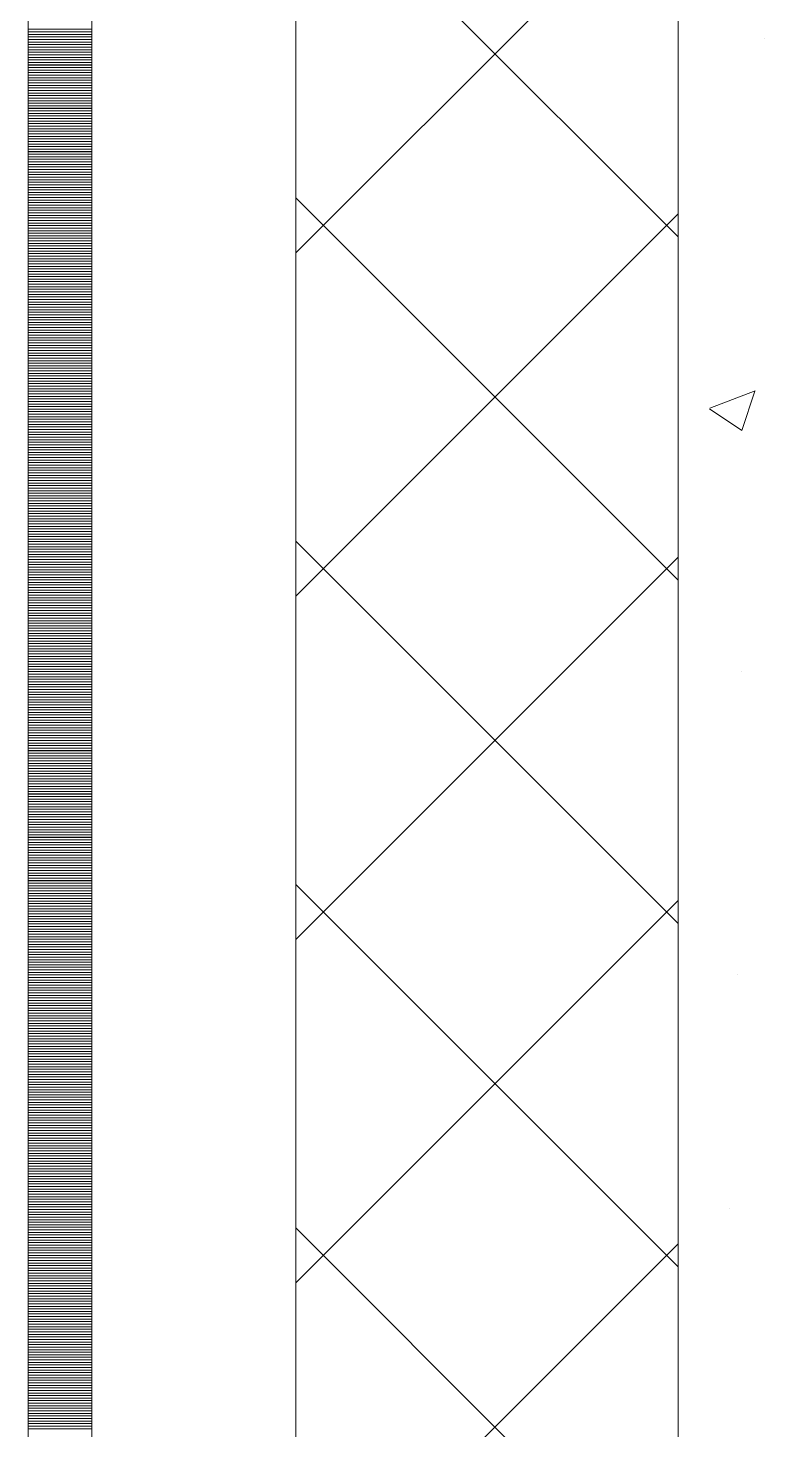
# Model space of a CAD drawing. Header units: millimetres. Extents: x 470010 to 1231400, y -134005 to 421770.
# Drawn here: x 806168 to 806461, y 170264 to 170814 of the extents above; entities that cross this region are included whole.
import ezdxf
from ezdxf.enums import TextEntityAlignment as Align

# ---------------------------------------------------------------- set-up
doc = ezdxf.new("R2010")
doc.units = ezdxf.units.MM
doc.linetypes.add('DASHED', pattern=[19.05, 12.7, -6.35])
doc.layers.get('Defpoints').update_dxf_attribs({"color": 140})
doc.layers.add('АР_Делит', color=120, linetype='Continuous', lineweight=0, plot=False)
for name, color, linetype, lineweight in [('АР_Стены ПЕНОблок', 52, 'Continuous', 20), ('АР_Тонкая', 254, 'Continuous', 5), ('АР_Утеплитель', 31, 'Continuous', 0), ('АР_Штриховка', 8, 'Continuous', 0)]:
    doc.layers.add(name, color=color, linetype=linetype, lineweight=lineweight)
doc.layers.add('РД_Оси_100', color=7, linetype='Continuous', lineweight=0, true_color=0x525252)
doc.styles.add('style1', font='ARIALN.TTF')

# ---------------------------------------------------------------- blocks, each defined once
blk = doc.blocks.new('СОШ_2200_АР_ОСИ_М100_28.05.24')
at = {"layer": 'АР_Делит', "color": 251, "linetype": 'DASHED', "true_color": 0x636466}
blk.add_lwpolyline([(114955, 135155), (114955, -355), (93595.036, -355), (93595.036, 13855), (94145, 13855), (94145, 68320), (66055, 68320), (66055, 13857.73), (83455, 13857.73), (83455, -355), (45245, -355), (45245, 13145), (44695, 13145), (44695, 26755), (45245, 26755), (45245, 68320), (20455, 68320), (20455, 26755), (27955, 26755), (27955, 13145), (-355, 13145), (-355, 100855)], dxfattribs=at)
blk = doc.blocks.new('A$C9108343f')
at = {"layer": 'АР_Стены ПЕНОблок', "color": 18, "linetype": 'Continuous', "lineweight": 20, "true_color": 0x000000}
blk.add_line((140704.09, 313879.49), (140704.09, 237679.49), dxfattribs=at)
at = {"layer": 'АР_Тонкая', "color": 18, "linetype": 'Continuous', "lineweight": 5, "true_color": 0x000000}
for p, q in [((140449.09, 313879.49), (140449.09, 237679.49)), ((140474.09, 313879.49), (140474.09, 237679.49)), ((140474.09, 237679.49), (140474.09, 313879.49)), ((140554.09, 237679.49), (140554.09, 313879.49))]:
    blk.add_line(p, q, dxfattribs=at)
at = {"layer": 'АР_Утеплитель', "color": 18, "linetype": 'Continuous', "lineweight": 0, "true_color": 0x000000}
for p, q in [((140554.09, 313879.49), (140554.09, 237679.49)), ((140704.09, 237679.49), (140704.09, 313879.49))]:
    blk.add_line(p, q, dxfattribs=at)
at = {"layer": 'АР_Штриховка', "color": 18, "linetype": 'Continuous', "lineweight": 0, "true_color": 0x000000}
for p, q in [((140704.09, 271098.86), (140554.09, 271248.86)), ((140554.09, 271092.57), (140704.09, 271242.57)), ((140449.09, 271180.24), (140474.09, 271180.24)), ((140449.09, 271179.24), (140474.09, 271179.24)), ((140449.09, 271178.24), (140474.09, 271178.24)), ((140449.09, 271177.24), (140474.09, 271177.24)), ((140449.09, 271176.24), (140474.09, 271176.24)), ((140449.09, 271175.24), (140474.09, 271175.24)), ((140449.09, 271174.24), (140474.09, 271174.24)), ((140449.09, 271173.24), (140474.09, 271173.24)), ((140449.09, 271172.24), (140474.09, 271172.24)), ((140738.07, 271176.5), (140738.07, 271176.5)), ((140449.09, 271171.24), (140474.09, 271171.24)), ((140449.09, 271170.24), (140474.09, 271170.24)), ((140449.09, 271169.24), (140474.09, 271169.24)), ((140449.09, 271168.24), (140474.09, 271168.24)), ((140449.09, 271167.24), (140474.09, 271167.24)), ((140449.09, 271166.24), (140474.09, 271166.24)), ((140449.09, 271165.24), (140474.09, 271165.24)), ((140449.09, 271164.24), (140474.09, 271164.24)), ((140449.09, 271163.24), (140474.09, 271163.24)), ((140449.09, 271162.24), (140474.09, 271162.24)), ((140449.09, 271161.24), (140474.09, 271161.24)), ((140449.09, 271160.24), (140474.09, 271160.24)), ((140449.09, 271159.24), (140474.09, 271159.24)), ((140449.09, 271158.24), (140474.09, 271158.24)), ((140449.09, 271157.24), (140474.09, 271157.24)), ((140449.09, 271156.24), (140474.09, 271156.24)), ((140449.09, 271155.24), (140474.09, 271155.24)), ((140449.09, 271154.24), (140474.09, 271154.24)), ((140449.09, 271153.24), (140474.09, 271153.24)), ((140449.09, 271152.24), (140474.09, 271152.24)), ((140449.09, 271151.24), (140474.09, 271151.24)), ((140449.09, 271150.24), (140474.09, 271150.24)), ((140449.09, 271149.24), (140474.09, 271149.24)), ((140449.09, 271148.24), (140474.09, 271148.24)), ((140449.09, 271147.24), (140474.09, 271147.24)), ((140449.09, 271146.24), (140474.09, 271146.24)), ((140449.09, 271145.24), (140474.09, 271145.24)), ((140449.09, 271144.24), (140474.09, 271144.24)), ((140449.09, 271143.24), (140474.09, 271143.24)), ((140449.09, 271142.24), (140474.09, 271142.24)), ((140449.09, 271141.24), (140474.09, 271141.24)), ((140449.09, 271140.24), (140474.09, 271140.24)), ((140449.09, 271139.24), (140474.09, 271139.24)), ((140449.09, 271138.24), (140474.09, 271138.24)), ((140449.09, 271137.24), (140474.09, 271137.24)), ((140449.09, 271136.24), (140474.09, 271136.24)), ((140449.09, 271135.24), (140474.09, 271135.24)), ((140449.09, 271134.24), (140474.09, 271134.24)), ((140449.09, 271133.24), (140474.09, 271133.24)), ((140449.09, 271132.24), (140474.09, 271132.24)), ((140449.09, 271131.24), (140474.09, 271131.24)), ((140449.09, 271130.24), (140474.09, 271130.24)), ((140449.09, 271129.24), (140474.09, 271129.24)), ((140449.09, 271128.24), (140474.09, 271128.24)), ((140449.09, 271127.24), (140474.09, 271127.24)), ((140449.09, 271126.24), (140474.09, 271126.24)), ((140449.09, 271125.24), (140474.09, 271125.24)), ((140449.09, 271124.24), (140474.09, 271124.24)), ((140449.09, 271123.24), (140474.09, 271123.24)), ((140449.09, 271122.24), (140474.09, 271122.24)), ((140449.09, 271121.24), (140474.09, 271121.24)), ((140449.09, 271120.24), (140474.09, 271120.24)), ((140449.09, 271119.24), (140474.09, 271119.24)), ((140449.09, 271118.24), (140474.09, 271118.24)), ((140449.09, 271117.24), (140474.09, 271117.24)), ((140449.09, 271116.24), (140474.09, 271116.24)), ((140449.09, 271115.24), (140474.09, 271115.24)), ((140449.09, 271114.24), (140474.09, 271114.24)), ((140449.09, 271113.24), (140474.09, 271113.24)), ((140449.09, 271112.24), (140474.09, 271112.24)), ((140704.09, 270964.15), (140554.09, 271114.15)), ((140449.09, 271111.24), (140474.09, 271111.24)), ((140449.09, 271110.24), (140474.09, 271110.24)), ((140449.09, 271109.24), (140474.09, 271109.24)), ((140449.09, 271108.24), (140474.09, 271108.24)), ((140449.09, 271107.24), (140474.09, 271107.24)), ((140449.09, 271106.24), (140474.09, 271106.24)), ((140554.09, 270957.87), (140704.09, 271107.87)), ((140449.09, 271105.24), (140474.09, 271105.24)), ((140449.09, 271104.24), (140474.09, 271104.24)), ((140449.09, 271103.24), (140474.09, 271103.24)), ((140449.09, 271102.24), (140474.09, 271102.24)), ((140449.09, 271101.24), (140474.09, 271101.24)), ((140449.09, 271100.24), (140474.09, 271100.24)), ((140449.09, 271099.24), (140474.09, 271099.24)), ((140449.09, 271098.24), (140474.09, 271098.24)), ((140449.09, 271097.24), (140474.09, 271097.24)), ((140449.09, 271096.24), (140474.09, 271096.24)), ((140449.09, 271095.24), (140474.09, 271095.24)), ((140449.09, 271094.24), (140474.09, 271094.24)), ((140449.09, 271093.24), (140474.09, 271093.24)), ((140449.09, 271092.24), (140474.09, 271092.24)), ((140449.09, 271091.24), (140474.09, 271091.24)), ((140449.09, 271090.24), (140474.09, 271090.24)), ((140449.09, 271089.24), (140474.09, 271089.24)), ((140449.09, 271088.24), (140474.09, 271088.24)), ((140449.09, 271087.24), (140474.09, 271087.24)), ((140449.09, 271086.24), (140474.09, 271086.24)), ((140449.09, 271085.24), (140474.09, 271085.24)), ((140449.09, 271084.24), (140474.09, 271084.24)), ((140449.09, 271083.24), (140474.09, 271083.24)), ((140449.09, 271082.24), (140474.09, 271082.24)), ((140449.09, 271081.24), (140474.09, 271081.24)), ((140449.09, 271080.24), (140474.09, 271080.24)), ((140449.09, 271079.24), (140474.09, 271079.24)), ((140449.09, 271078.24), (140474.09, 271078.24)), ((140449.09, 271077.24), (140474.09, 271077.24)), ((140449.09, 271076.24), (140474.09, 271076.24)), ((140449.09, 271075.24), (140474.09, 271075.24)), ((140449.09, 271074.24), (140474.09, 271074.24)), ((140449.09, 271073.24), (140474.09, 271073.24)), ((140449.09, 271072.24), (140474.09, 271072.24)), ((140449.09, 271071.24), (140474.09, 271071.24)), ((140449.09, 271070.24), (140474.09, 271070.24)), ((140449.09, 271069.24), (140474.09, 271069.24)), ((140449.09, 271068.24), (140474.09, 271068.24)), ((140449.09, 271067.24), (140474.09, 271067.24)), ((140449.09, 271066.24), (140474.09, 271066.24)), ((140449.09, 271065.24), (140474.09, 271065.24)), ((140449.09, 271064.24), (140474.09, 271064.24)), ((140449.09, 271063.24), (140474.09, 271063.24)), ((140449.09, 271062.24), (140474.09, 271062.24)), ((140449.09, 271061.24), (140474.09, 271061.24)), ((140449.09, 271060.24), (140474.09, 271060.24)), ((140449.09, 271059.24), (140474.09, 271059.24)), ((140449.09, 271058.24), (140474.09, 271058.24)), ((140449.09, 271057.24), (140474.09, 271057.24)), ((140449.09, 271056.24), (140474.09, 271056.24)), ((140449.09, 271055.24), (140474.09, 271055.24)), ((140449.09, 271054.24), (140474.09, 271054.24)), ((140449.09, 271053.24), (140474.09, 271053.24)), ((140449.09, 271052.24), (140474.09, 271052.24)), ((140449.09, 271051.24), (140474.09, 271051.24)), ((140449.09, 271050.24), (140474.09, 271050.24)), ((140449.09, 271049.24), (140474.09, 271049.24)), ((140449.09, 271048.24), (140474.09, 271048.24)), ((140449.09, 271047.24), (140474.09, 271047.24)), ((140449.09, 271046.24), (140474.09, 271046.24)), ((140449.09, 271045.24), (140474.09, 271045.24)), ((140449.09, 271044.24), (140474.09, 271044.24)), ((140449.09, 271043.24), (140474.09, 271043.24)), ((140449.09, 271042.24), (140474.09, 271042.24)), ((140449.09, 271041.24), (140474.09, 271041.24)), ((140449.09, 271040.24), (140474.09, 271040.24)), ((140449.09, 271039.24), (140474.09, 271039.24)), ((140449.09, 271038.24), (140474.09, 271038.24)), ((140449.09, 271037.24), (140474.09, 271037.24)), ((140449.09, 271036.24), (140474.09, 271036.24)), ((140449.09, 271035.24), (140474.09, 271035.24)), ((140716.54, 271031.61), (140734.33, 271038.43)), ((140729.1, 271022.89), (140734.25, 271038.23)), ((140449.09, 271034.24), (140474.09, 271034.24)), ((140449.09, 271033.24), (140474.09, 271033.24)), ((140449.09, 271032.24), (140474.09, 271032.24)), ((140449.09, 271031.24), (140474.09, 271031.24)), ((140449.09, 271030.24), (140474.09, 271030.24)), ((140449.09, 271029.24), (140474.09, 271029.24)), ((140716.45, 271031.41), (140729.09, 271022.89)), ((140449.09, 271028.24), (140474.09, 271028.24)), ((140449.09, 271027.24), (140474.09, 271027.24)), ((140449.09, 271026.24), (140474.09, 271026.24)), ((140449.09, 271025.24), (140474.09, 271025.24)), ((140449.09, 271024.24), (140474.09, 271024.24)), ((140449.09, 271023.24), (140474.09, 271023.24)), ((140449.09, 271022.24), (140474.09, 271022.24)), ((140449.09, 271021.24), (140474.09, 271021.24)), ((140449.09, 271020.24), (140474.09, 271020.24)), ((140449.09, 271019.24), (140474.09, 271019.24)), ((140449.09, 271018.24), (140474.09, 271018.24)), ((140449.09, 271017.24), (140474.09, 271017.24)), ((140449.09, 271016.24), (140474.09, 271016.24)), ((140449.09, 271015.24), (140474.09, 271015.24)), ((140449.09, 271014.24), (140474.09, 271014.24)), ((140449.09, 271013.24), (140474.09, 271013.24)), ((140449.09, 271012.24), (140474.09, 271012.24)), ((140449.09, 271011.24), (140474.09, 271011.24)), ((140449.09, 271010.24), (140474.09, 271010.24)), ((140449.09, 271009.24), (140474.09, 271009.24)), ((140449.09, 271008.24), (140474.09, 271008.24)), ((140449.09, 271007.24), (140474.09, 271007.24)), ((140449.09, 271006.24), (140474.09, 271006.24)), ((140449.09, 271005.24), (140474.09, 271005.24)), ((140449.09, 271004.24), (140474.09, 271004.24)), ((140449.09, 271003.24), (140474.09, 271003.24)), ((140449.09, 271002.24), (140474.09, 271002.24)), ((140449.09, 271001.24), (140474.09, 271001.24)), ((140449.09, 271000.24), (140474.09, 271000.24)), ((140449.09, 270999.24), (140474.09, 270999.24)), ((140449.09, 270998.24), (140474.09, 270998.24)), ((140449.09, 270997.24), (140474.09, 270997.24)), ((140449.09, 270996.24), (140474.09, 270996.24)), ((140449.09, 270995.24), (140474.09, 270995.24)), ((140449.09, 270994.24), (140474.09, 270994.24)), ((140449.09, 270993.24), (140474.09, 270993.24)), ((140449.09, 270992.24), (140474.09, 270992.24)), ((140449.09, 270991.24), (140474.09, 270991.24)), ((140449.09, 270990.24), (140474.09, 270990.24)), ((140449.09, 270989.24), (140474.09, 270989.24)), ((140449.09, 270988.24), (140474.09, 270988.24)), ((140449.09, 270987.24), (140474.09, 270987.24)), ((140449.09, 270986.24), (140474.09, 270986.24)), ((140449.09, 270985.24), (140474.09, 270985.24)), ((140449.09, 270984.24), (140474.09, 270984.24)), ((140449.09, 270983.24), (140474.09, 270983.24)), ((140449.09, 270982.24), (140474.09, 270982.24)), ((140449.09, 270981.24), (140474.09, 270981.24)), ((140449.09, 270980.24), (140474.09, 270980.24)), ((140449.09, 270979.24), (140474.09, 270979.24)), ((140449.09, 270978.24), (140474.09, 270978.24)), ((140449.09, 270977.24), (140474.09, 270977.24)), ((140449.09, 270976.24), (140474.09, 270976.24)), ((140449.09, 270975.24), (140474.09, 270975.24)), ((140449.09, 270974.24), (140474.09, 270974.24)), ((140704.09, 270829.45), (140554.09, 270979.45)), ((140449.09, 270973.24), (140474.09, 270973.24)), ((140449.09, 270972.24), (140474.09, 270972.24)), ((140449.09, 270971.24), (140474.09, 270971.24)), ((140449.09, 270970.24), (140474.09, 270970.24)), ((140449.09, 270969.24), (140474.09, 270969.24)), ((140554.09, 270823.16), (140704.09, 270973.16)), ((140449.09, 270968.24), (140474.09, 270968.24)), ((140449.09, 270967.24), (140474.09, 270967.24)), ((140449.09, 270966.24), (140474.09, 270966.24)), ((140449.09, 270965.24), (140474.09, 270965.24)), ((140449.09, 270964.24), (140474.09, 270964.24)), ((140449.09, 270963.24), (140474.09, 270963.24)), ((140449.09, 270962.24), (140474.09, 270962.24)), ((140449.09, 270961.24), (140474.09, 270961.24)), ((140449.09, 270960.24), (140474.09, 270960.24)), ((140449.09, 270959.24), (140474.09, 270959.24)), ((140449.09, 270958.24), (140474.09, 270958.24)), ((140449.09, 270957.24), (140474.09, 270957.24)), ((140449.09, 270956.24), (140474.09, 270956.24)), ((140449.09, 270955.24), (140474.09, 270955.24)), ((140449.09, 270954.24), (140474.09, 270954.24)), ((140449.09, 270953.24), (140474.09, 270953.24)), ((140449.09, 270952.24), (140474.09, 270952.24)), ((140449.09, 270951.24), (140474.09, 270951.24)), ((140449.09, 270950.24), (140474.09, 270950.24)), ((140449.09, 270949.24), (140474.09, 270949.24)), ((140449.09, 270948.24), (140474.09, 270948.24)), ((140449.09, 270947.24), (140474.09, 270947.24)), ((140449.09, 270946.24), (140474.09, 270946.24)), ((140449.09, 270945.24), (140474.09, 270945.24)), ((140449.09, 270944.24), (140474.09, 270944.24)), ((140449.09, 270943.24), (140474.09, 270943.24)), ((140449.09, 270942.24), (140474.09, 270942.24)), ((140449.09, 270941.24), (140474.09, 270941.24)), ((140449.09, 270940.24), (140474.09, 270940.24)), ((140449.09, 270939.24), (140474.09, 270939.24)), ((140449.09, 270938.24), (140474.09, 270938.24)), ((140449.09, 270937.24), (140474.09, 270937.24)), ((140449.09, 270936.24), (140474.09, 270936.24)), ((140449.09, 270935.24), (140474.09, 270935.24)), ((140449.09, 270934.24), (140474.09, 270934.24)), ((140449.09, 270933.24), (140474.09, 270933.24)), ((140449.09, 270932.24), (140474.09, 270932.24)), ((140449.09, 270931.24), (140474.09, 270931.24)), ((140449.09, 270930.24), (140474.09, 270930.24)), ((140449.09, 270929.24), (140474.09, 270929.24)), ((140449.09, 270928.24), (140474.09, 270928.24)), ((140449.09, 270927.24), (140474.09, 270927.24)), ((140449.09, 270926.24), (140474.09, 270926.24)), ((140449.09, 270925.24), (140474.09, 270925.24)), ((140728.92, 270928.24), (140728.92, 270928.24)), ((140449.09, 270924.24), (140474.09, 270924.24)), ((140449.09, 270923.24), (140474.09, 270923.24)), ((140449.09, 270922.24), (140474.09, 270922.24)), ((140449.09, 270921.24), (140474.09, 270921.24)), ((140449.09, 270920.24), (140474.09, 270920.24)), ((140449.09, 270919.24), (140474.09, 270919.24)), ((140449.09, 270918.24), (140474.09, 270918.24)), ((140449.09, 270917.24), (140474.09, 270917.24)), ((140449.09, 270916.24), (140474.09, 270916.24)), ((140449.09, 270915.24), (140474.09, 270915.24)), ((140449.09, 270914.24), (140474.09, 270914.24)), ((140449.09, 270913.24), (140474.09, 270913.24)), ((140449.09, 270912.24), (140474.09, 270912.24)), ((140449.09, 270911.24), (140474.09, 270911.24)), ((140449.09, 270910.24), (140474.09, 270910.24)), ((140449.09, 270909.24), (140474.09, 270909.24)), ((140449.09, 270908.24), (140474.09, 270908.24)), ((140449.09, 270907.24), (140474.09, 270907.24)), ((140449.09, 270906.24), (140474.09, 270906.24)), ((140449.09, 270905.24), (140474.09, 270905.24)), ((140449.09, 270904.24), (140474.09, 270904.24)), ((140449.09, 270903.24), (140474.09, 270903.24)), ((140449.09, 270902.24), (140474.09, 270902.24)), ((140449.09, 270901.24), (140474.09, 270901.24)), ((140449.09, 270900.24), (140474.09, 270900.24)), ((140449.09, 270899.24), (140474.09, 270899.24)), ((140449.09, 270898.24), (140474.09, 270898.24)), ((140449.09, 270897.24), (140474.09, 270897.24)), ((140449.09, 270896.24), (140474.09, 270896.24)), ((140449.09, 270895.24), (140474.09, 270895.24)), ((140449.09, 270894.24), (140474.09, 270894.24)), ((140449.09, 270893.24), (140474.09, 270893.24)), ((140449.09, 270892.24), (140474.09, 270892.24)), ((140449.09, 270891.24), (140474.09, 270891.24)), ((140449.09, 270890.24), (140474.09, 270890.24)), ((140449.09, 270889.24), (140474.09, 270889.24)), ((140449.09, 270888.24), (140474.09, 270888.24)), ((140449.09, 270887.24), (140474.09, 270887.24)), ((140449.09, 270886.24), (140474.09, 270886.24)), ((140449.09, 270885.24), (140474.09, 270885.24)), ((140449.09, 270884.24), (140474.09, 270884.24)), ((140449.09, 270883.24), (140474.09, 270883.24)), ((140449.09, 270882.24), (140474.09, 270882.24)), ((140449.09, 270881.24), (140474.09, 270881.24)), ((140449.09, 270880.24), (140474.09, 270880.24)), ((140449.09, 270879.24), (140474.09, 270879.24)), ((140449.09, 270878.24), (140474.09, 270878.24)), ((140449.09, 270877.24), (140474.09, 270877.24)), ((140449.09, 270876.24), (140474.09, 270876.24)), ((140449.09, 270875.24), (140474.09, 270875.24)), ((140449.09, 270874.24), (140474.09, 270874.24)), ((140449.09, 270873.24), (140474.09, 270873.24)), ((140449.09, 270872.24), (140474.09, 270872.24)), ((140449.09, 270871.24), (140474.09, 270871.24)), ((140449.09, 270870.24), (140474.09, 270870.24)), ((140449.09, 270869.24), (140474.09, 270869.24)), ((140449.09, 270868.24), (140474.09, 270868.24)), ((140449.09, 270867.24), (140474.09, 270867.24)), ((140449.09, 270866.24), (140474.09, 270866.24)), ((140449.09, 270865.24), (140474.09, 270865.24)), ((140449.09, 270864.24), (140474.09, 270864.24)), ((140449.09, 270863.24), (140474.09, 270863.24)), ((140449.09, 270862.24), (140474.09, 270862.24)), ((140449.09, 270861.24), (140474.09, 270861.24)), ((140449.09, 270860.24), (140474.09, 270860.24)), ((140449.09, 270859.24), (140474.09, 270859.24)), ((140449.09, 270858.24), (140474.09, 270858.24)), ((140449.09, 270857.24), (140474.09, 270857.24)), ((140449.09, 270856.24), (140474.09, 270856.24)), ((140449.09, 270855.24), (140474.09, 270855.24)), ((140449.09, 270854.24), (140474.09, 270854.24)), ((140449.09, 270853.24), (140474.09, 270853.24)), ((140449.09, 270852.24), (140474.09, 270852.24)), ((140449.09, 270851.24), (140474.09, 270851.24)), ((140449.09, 270850.24), (140474.09, 270850.24)), ((140449.09, 270849.24), (140474.09, 270849.24)), ((140449.09, 270848.24), (140474.09, 270848.24)), ((140449.09, 270847.24), (140474.09, 270847.24)), ((140449.09, 270846.24), (140474.09, 270846.24)), ((140449.09, 270845.24), (140474.09, 270845.24)), ((140449.09, 270844.24), (140474.09, 270844.24)), ((140449.09, 270843.24), (140474.09, 270843.24)), ((140449.09, 270842.24), (140474.09, 270842.24)), ((140704.09, 270694.75), (140554.09, 270844.75)), ((140449.09, 270841.24), (140474.09, 270841.24)), ((140449.09, 270840.24), (140474.09, 270840.24)), ((140449.09, 270839.24), (140474.09, 270839.24)), ((140449.09, 270838.24), (140474.09, 270838.24)), ((140449.09, 270837.24), (140474.09, 270837.24)), ((140554.09, 270688.46), (140704.09, 270838.46)), ((140449.09, 270836.24), (140474.09, 270836.24)), ((140449.09, 270835.24), (140474.09, 270835.24)), ((140449.09, 270834.24), (140474.09, 270834.24)), ((140449.09, 270833.24), (140474.09, 270833.24)), ((140449.09, 270832.24), (140474.09, 270832.24)), ((140449.09, 270831.24), (140474.09, 270831.24)), ((140449.09, 270830.24), (140474.09, 270830.24)), ((140449.09, 270829.24), (140474.09, 270829.24)), ((140449.09, 270828.24), (140474.09, 270828.24)), ((140449.09, 270827.24), (140474.09, 270827.24)), ((140449.09, 270826.24), (140474.09, 270826.24)), ((140449.09, 270825.24), (140474.09, 270825.24)), ((140449.09, 270824.24), (140474.09, 270824.24)), ((140449.09, 270823.24), (140474.09, 270823.24)), ((140449.09, 270822.24), (140474.09, 270822.24)), ((140449.09, 270821.24), (140474.09, 270821.24)), ((140449.09, 270820.24), (140474.09, 270820.24)), ((140449.09, 270819.24), (140474.09, 270819.24)), ((140449.09, 270818.24), (140474.09, 270818.24)), ((140449.09, 270817.24), (140474.09, 270817.24)), ((140449.09, 270816.24), (140474.09, 270816.24)), ((140449.09, 270815.24), (140474.09, 270815.24)), ((140449.09, 270814.24), (140474.09, 270814.24)), ((140449.09, 270813.24), (140474.09, 270813.24)), ((140449.09, 270812.24), (140474.09, 270812.24)), ((140449.09, 270811.24), (140474.09, 270811.24)), ((140449.09, 270810.24), (140474.09, 270810.24)), ((140449.09, 270809.24), (140474.09, 270809.24)), ((140727.41, 270809.56), (140727.41, 270809.56)), ((140449.09, 270808.24), (140474.09, 270808.24)), ((140449.09, 270807.24), (140474.09, 270807.24)), ((140449.09, 270806.24), (140474.09, 270806.24)), ((140449.09, 270805.24), (140474.09, 270805.24)), ((140449.09, 270804.24), (140474.09, 270804.24)), ((140449.09, 270803.24), (140474.09, 270803.24)), ((140449.09, 270802.24), (140474.09, 270802.24)), ((140449.09, 270801.24), (140474.09, 270801.24)), ((140449.09, 270800.24), (140474.09, 270800.24)), ((140449.09, 270799.24), (140474.09, 270799.24)), ((140449.09, 270798.24), (140474.09, 270798.24)), ((140449.09, 270797.24), (140474.09, 270797.24)), ((140449.09, 270796.24), (140474.09, 270796.24)), ((140449.09, 270795.24), (140474.09, 270795.24)), ((140449.09, 270794.24), (140474.09, 270794.24)), ((140449.09, 270793.24), (140474.09, 270793.24)), ((140449.09, 270792.24), (140474.09, 270792.24)), ((140449.09, 270791.24), (140474.09, 270791.24)), ((140449.09, 270790.24), (140474.09, 270790.24)), ((140449.09, 270789.24), (140474.09, 270789.24)), ((140449.09, 270788.24), (140474.09, 270788.24)), ((140449.09, 270787.24), (140474.09, 270787.24)), ((140449.09, 270786.24), (140474.09, 270786.24)), ((140449.09, 270785.24), (140474.09, 270785.24)), ((140449.09, 270784.24), (140474.09, 270784.24)), ((140449.09, 270783.24), (140474.09, 270783.24)), ((140449.09, 270782.24), (140474.09, 270782.24)), ((140449.09, 270781.24), (140474.09, 270781.24)), ((140449.09, 270780.24), (140474.09, 270780.24)), ((140449.09, 270779.24), (140474.09, 270779.24)), ((140449.09, 270778.24), (140474.09, 270778.24)), ((140449.09, 270777.24), (140474.09, 270777.24)), ((140449.09, 270776.24), (140474.09, 270776.24)), ((140449.09, 270775.24), (140474.09, 270775.24)), ((140449.09, 270774.24), (140474.09, 270774.24)), ((140449.09, 270773.24), (140474.09, 270773.24)), ((140449.09, 270772.24), (140474.09, 270772.24)), ((140449.09, 270771.24), (140474.09, 270771.24)), ((140449.09, 270770.24), (140474.09, 270770.24)), ((140449.09, 270769.24), (140474.09, 270769.24)), ((140449.09, 270768.24), (140474.09, 270768.24)), ((140449.09, 270767.24), (140474.09, 270767.24)), ((140449.09, 270766.24), (140474.09, 270766.24)), ((140449.09, 270765.24), (140474.09, 270765.24)), ((140449.09, 270764.24), (140474.09, 270764.24)), ((140449.09, 270763.24), (140474.09, 270763.24)), ((140449.09, 270762.24), (140474.09, 270762.24)), ((140449.09, 270761.24), (140474.09, 270761.24)), ((140449.09, 270760.24), (140474.09, 270760.24)), ((140449.09, 270759.24), (140474.09, 270759.24)), ((140449.09, 270758.24), (140474.09, 270758.24)), ((140449.09, 270757.24), (140474.09, 270757.24)), ((140449.09, 270756.24), (140474.09, 270756.24)), ((140449.09, 270755.24), (140474.09, 270755.24)), ((140449.09, 270754.24), (140474.09, 270754.24)), ((140449.09, 270753.24), (140474.09, 270753.24)), ((140449.09, 270752.24), (140474.09, 270752.24)), ((140449.09, 270751.24), (140474.09, 270751.24)), ((140449.09, 270750.24), (140474.09, 270750.24)), ((140449.09, 270749.24), (140474.09, 270749.24)), ((140449.09, 270748.24), (140474.09, 270748.24)), ((140449.09, 270747.24), (140474.09, 270747.24)), ((140449.09, 270746.24), (140474.09, 270746.24)), ((140449.09, 270745.24), (140474.09, 270745.24)), ((140449.09, 270744.24), (140474.09, 270744.24)), ((140449.09, 270743.24), (140474.09, 270743.24)), ((140449.09, 270742.24), (140474.09, 270742.24)), ((140449.09, 270741.24), (140474.09, 270741.24)), ((140449.09, 270740.24), (140474.09, 270740.24)), ((140449.09, 270739.24), (140474.09, 270739.24)), ((140449.09, 270738.24), (140474.09, 270738.24)), ((140449.09, 270737.24), (140474.09, 270737.24)), ((140449.09, 270736.24), (140474.09, 270736.24)), ((140449.09, 270735.24), (140474.09, 270735.24)), ((140449.09, 270734.24), (140474.09, 270734.24)), ((140449.09, 270733.24), (140474.09, 270733.24)), ((140449.09, 270732.24), (140474.09, 270732.24)), ((140449.09, 270731.24), (140474.09, 270731.24)), ((140449.09, 270730.24), (140474.09, 270730.24)), ((140449.09, 270729.24), (140474.09, 270729.24)), ((140449.09, 270728.24), (140474.09, 270728.24)), ((140449.09, 270727.24), (140474.09, 270727.24)), ((140449.09, 270726.24), (140474.09, 270726.24)), ((140449.09, 270725.24), (140474.09, 270725.24)), ((140449.09, 270724.24), (140474.09, 270724.24)), ((140449.09, 270723.24), (140474.09, 270723.24)), ((140449.09, 270722.24), (140474.09, 270722.24)), ((140449.09, 270721.24), (140474.09, 270721.24)), ((140449.09, 270720.24), (140474.09, 270720.24)), ((140449.09, 270719.24), (140474.09, 270719.24)), ((140449.09, 270718.24), (140474.09, 270718.24)), ((140449.09, 270717.24), (140474.09, 270717.24)), ((140449.09, 270716.24), (140474.09, 270716.24)), ((140724.17, 270717.75), (140724.17, 270717.75)), ((140449.09, 270715.24), (140474.09, 270715.24)), ((140449.09, 270714.24), (140474.09, 270714.24)), ((140449.09, 270713.24), (140474.09, 270713.24)), ((140449.09, 270712.24), (140474.09, 270712.24)), ((140449.09, 270711.24), (140474.09, 270711.24)), ((140449.09, 270710.24), (140474.09, 270710.24)), ((140704.09, 270560.04), (140554.09, 270710.04)), ((140449.09, 270709.24), (140474.09, 270709.24)), ((140449.09, 270708.24), (140474.09, 270708.24)), ((140449.09, 270707.24), (140474.09, 270707.24)), ((140449.09, 270706.24), (140474.09, 270706.24)), ((140449.09, 270705.24), (140474.09, 270705.24)), ((140449.09, 270704.24), (140474.09, 270704.24)), ((140449.09, 270703.24), (140474.09, 270703.24)), ((140449.09, 270702.24), (140474.09, 270702.24)), ((140449.09, 270701.24), (140474.09, 270701.24)), ((140449.09, 270700.24), (140474.09, 270700.24)), ((140449.09, 270699.24), (140474.09, 270699.24)), ((140554.09, 270553.75), (140704.09, 270703.75)), ((140449.09, 270698.24), (140474.09, 270698.24)), ((140449.09, 270697.24), (140474.09, 270697.24)), ((140449.09, 270696.24), (140474.09, 270696.24)), ((140449.09, 270695.24), (140474.09, 270695.24)), ((140449.09, 270694.24), (140474.09, 270694.24)), ((140449.09, 270693.24), (140474.09, 270693.24)), ((140449.09, 270692.24), (140474.09, 270692.24)), ((140449.09, 270691.24), (140474.09, 270691.24)), ((140449.09, 270690.24), (140474.09, 270690.24)), ((140449.09, 270689.24), (140474.09, 270689.24)), ((140449.09, 270688.24), (140474.09, 270688.24)), ((140449.09, 270687.24), (140474.09, 270687.24)), ((140449.09, 270686.24), (140474.09, 270686.24)), ((140449.09, 270685.24), (140474.09, 270685.24)), ((140449.09, 270684.24), (140474.09, 270684.24)), ((140449.09, 270683.24), (140474.09, 270683.24)), ((140449.09, 270682.24), (140474.09, 270682.24)), ((140449.09, 270681.24), (140474.09, 270681.24)), ((140449.09, 270680.24), (140474.09, 270680.24)), ((140449.09, 270679.24), (140474.09, 270679.24)), ((140449.09, 270678.24), (140474.09, 270678.24)), ((140449.09, 270677.24), (140474.09, 270677.24)), ((140449.09, 270676.24), (140474.09, 270676.24)), ((140449.09, 270675.24), (140474.09, 270675.24)), ((140449.09, 270674.24), (140474.09, 270674.24)), ((140449.09, 270673.24), (140474.09, 270673.24)), ((140449.09, 270672.24), (140474.09, 270672.24)), ((140449.09, 270671.24), (140474.09, 270671.24)), ((140449.09, 270670.24), (140474.09, 270670.24)), ((140449.09, 270669.24), (140474.09, 270669.24)), ((140449.09, 270668.24), (140474.09, 270668.24)), ((140449.09, 270667.24), (140474.09, 270667.24)), ((140449.09, 270666.24), (140474.09, 270666.24)), ((140449.09, 270665.24), (140474.09, 270665.24)), ((140449.09, 270664.24), (140474.09, 270664.24)), ((140449.09, 270663.24), (140474.09, 270663.24)), ((140449.09, 270662.24), (140474.09, 270662.24)), ((140449.09, 270661.24), (140474.09, 270661.24)), ((140449.09, 270660.24), (140474.09, 270660.24)), ((140449.09, 270659.24), (140474.09, 270659.24)), ((140449.09, 270658.24), (140474.09, 270658.24)), ((140449.09, 270657.24), (140474.09, 270657.24)), ((140449.09, 270656.24), (140474.09, 270656.24)), ((140449.09, 270655.24), (140474.09, 270655.24)), ((140449.09, 270654.24), (140474.09, 270654.24)), ((140449.09, 270653.24), (140474.09, 270653.24)), ((140449.09, 270652.24), (140474.09, 270652.24)), ((140449.09, 270651.24), (140474.09, 270651.24)), ((140449.09, 270650.24), (140474.09, 270650.24)), ((140449.09, 270649.24), (140474.09, 270649.24)), ((140449.09, 270648.24), (140474.09, 270648.24)), ((140449.09, 270647.24), (140474.09, 270647.24)), ((140449.09, 270646.24), (140474.09, 270646.24)), ((140449.09, 270645.24), (140474.09, 270645.24)), ((140449.09, 270644.24), (140474.09, 270644.24)), ((140449.09, 270643.24), (140474.09, 270643.24)), ((140449.09, 270642.24), (140474.09, 270642.24)), ((140449.09, 270641.24), (140474.09, 270641.24)), ((140449.09, 270640.24), (140474.09, 270640.24)), ((140449.09, 270639.24), (140474.09, 270639.24)), ((140449.09, 270638.24), (140474.09, 270638.24)), ((140449.09, 270637.24), (140474.09, 270637.24)), ((140449.09, 270636.24), (140474.09, 270636.24)), ((140449.09, 270635.24), (140474.09, 270635.24)), ((140449.09, 270634.24), (140474.09, 270634.24)), ((140449.09, 270633.24), (140474.09, 270633.24)), ((140449.09, 270632.24), (140474.09, 270632.24)), ((140449.09, 270631.24), (140474.09, 270631.24))]:
    blk.add_line(p, q, dxfattribs=at)
at = {"layer": 'РД_Оси_100'}
blk.add_blockref('СОШ_2200_АР_ОСИ_М100_28.05.24', (140804.09, 223079.49), dxfattribs=at)
at = {"layer": 'Defpoints', "color": 18, "true_color": 0x000000, "style": 'style1'}
for p in [(143949.34, 316089.12), (143974.98, 281639.5), (143890.4, 273244.71), (143839.99, 264276.81), (143967.75, 254892.38), (12251.96, 104178.14), (12382.58, 96023.14)]:
    blk.add_attdef('АР-ПОМЕЩЕНИЕ:НАИМЕНОВАНИЕ', text='', height=100, dxfattribs=at).set_placement(p, align=Align.MIDDLE)
at = {"layer": 'Defpoints', "color": 18, "true_color": 0x000000, "style": 'style1', "flags": 8}
for p in [(143951.3, 279099.09), (143848.34, 269251.11), (143875.33, 260094.25), (144049.74, 250824.7), (163419.28, 238153.36), (155897.46, 237965.97), (183037.2, 237965.97), (143342.94, 237876.19)]:
    blk.add_attdef('АР-ПОМЕЩЕНИЕ:НАИМЕНОВАНИЕ', text='', height=100, dxfattribs=at).set_placement(p, align=Align.MIDDLE)

msp = doc.modelspace()

# ---------------------------------------------------------------- linework, layer by layer
at = {"layer": 'АР_Стены ПЕНОблок', "color": 18, "linetype": 'Continuous', "lineweight": 20, "true_color": 0x000000}
msp.add_line((806422.706, 213513.251), (806422.706, 137313.251), dxfattribs=at)
at = {"layer": 'АР_Тонкая', "color": 18, "linetype": 'Continuous', "lineweight": 5, "true_color": 0x000000}
for p, q in [((806167.706, 213513.251), (806167.706, 137313.251)), ((806192.706, 213513.251), (806192.706, 137313.251)), ((806192.706, 137313.251), (806192.706, 213513.251)), ((806272.706, 137313.251), (806272.706, 213513.251))]:
    msp.add_line(p, q, dxfattribs=at)
at = {"layer": 'АР_Утеплитель', "color": 18, "linetype": 'Continuous', "lineweight": 0, "true_color": 0x000000}
for p, q in [((806272.706, 213513.251), (806272.706, 137313.251)), ((806422.706, 137313.251), (806422.706, 213513.251))]:
    msp.add_line(p, q, dxfattribs=at)
at = {"layer": 'АР_Штриховка', "color": 18, "linetype": 'Continuous', "lineweight": 0, "true_color": 0x000000}
for p, q in [((806422.706, 170732.615), (806272.706, 170882.615)), ((806272.706, 170726.328), (806422.706, 170876.328)), ((806167.706, 170814), (806192.706, 170814)), ((806167.706, 170813), (806192.706, 170813)), ((806167.706, 170812), (806192.706, 170812)), ((806167.706, 170811), (806192.706, 170811)), ((806167.706, 170810), (806192.706, 170810)), ((806167.706, 170809), (806192.706, 170809)), ((806167.706, 170808), (806192.706, 170808)), ((806167.706, 170807), (806192.706, 170807)), ((806167.706, 170806), (806192.706, 170806)), ((806167.706, 170805), (806192.706, 170805)), ((806167.706, 170804), (806192.706, 170804)), ((806167.706, 170803), (806192.706, 170803)), ((806167.706, 170802), (806192.706, 170802)), ((806167.706, 170801), (806192.706, 170801)), ((806167.706, 170800), (806192.706, 170800)), ((806167.706, 170799), (806192.706, 170799)), ((806167.706, 170798), (806192.706, 170798)), ((806167.706, 170797), (806192.706, 170797)), ((806167.706, 170796), (806192.706, 170796)), ((806167.706, 170795), (806192.706, 170795)), ((806167.706, 170794), (806192.706, 170794)), ((806167.706, 170793), (806192.706, 170793)), ((806167.706, 170792), (806192.706, 170792)), ((806167.706, 170791), (806192.706, 170791)), ((806167.706, 170790), (806192.706, 170790)), ((806167.706, 170789), (806192.706, 170789)), ((806167.706, 170788), (806192.706, 170788)), ((806167.706, 170787), (806192.706, 170787)), ((806167.706, 170786), (806192.706, 170786)), ((806167.706, 170785), (806192.706, 170785)), ((806167.706, 170784), (806192.706, 170784)), ((806167.706, 170783), (806192.706, 170783)), ((806167.706, 170782), (806192.706, 170782)), ((806167.706, 170781), (806192.706, 170781)), ((806167.706, 170780), (806192.706, 170780)), ((806167.706, 170779), (806192.706, 170779)), ((806167.706, 170778), (806192.706, 170778)), ((806167.706, 170777), (806192.706, 170777)), ((806167.706, 170776), (806192.706, 170776)), ((806167.706, 170775), (806192.706, 170775)), ((806167.706, 170774), (806192.706, 170774)), ((806167.706, 170773), (806192.706, 170773)), ((806167.706, 170772), (806192.706, 170772)), ((806167.706, 170771), (806192.706, 170771)), ((806167.706, 170770), (806192.706, 170770)), ((806167.706, 170769), (806192.706, 170769)), ((806167.706, 170768), (806192.706, 170768)), ((806167.706, 170767), (806192.706, 170767)), ((806167.706, 170766), (806192.706, 170766)), ((806167.706, 170765), (806192.706, 170765)), ((806167.706, 170764), (806192.706, 170764)), ((806167.706, 170763), (806192.706, 170763)), ((806167.706, 170762), (806192.706, 170762)), ((806167.706, 170761), (806192.706, 170761)), ((806167.706, 170760), (806192.706, 170760)), ((806167.706, 170759), (806192.706, 170759)), ((806167.706, 170758), (806192.706, 170758)), ((806167.706, 170757), (806192.706, 170757)), ((806167.706, 170756), (806192.706, 170756)), ((806167.706, 170755), (806192.706, 170755)), ((806167.706, 170754), (806192.706, 170754)), ((806167.706, 170753), (806192.706, 170753)), ((806167.706, 170752), (806192.706, 170752)), ((806167.706, 170751), (806192.706, 170751)), ((806167.706, 170750), (806192.706, 170750)), ((806167.706, 170749), (806192.706, 170749)), ((806167.706, 170748), (806192.706, 170748)), ((806422.706, 170597.911), (806272.706, 170747.911)), ((806167.706, 170747), (806192.706, 170747)), ((806167.706, 170746), (806192.706, 170746)), ((806167.706, 170745), (806192.706, 170745)), ((806167.706, 170744), (806192.706, 170744)), ((806167.706, 170743), (806192.706, 170743)), ((806167.706, 170742), (806192.706, 170742)), ((806167.706, 170741), (806192.706, 170741)), ((806167.706, 170740), (806192.706, 170740)), ((806167.706, 170739), (806192.706, 170739)), ((806167.706, 170738), (806192.706, 170738)), ((806167.706, 170737), (806192.706, 170737)), ((806272.706, 170591.624), (806422.706, 170741.624)), ((806167.706, 170736), (806192.706, 170736)), ((806167.706, 170735), (806192.706, 170735)), ((806167.706, 170734), (806192.706, 170734)), ((806167.706, 170733), (806192.706, 170733)), ((806167.706, 170732), (806192.706, 170732)), ((806167.706, 170731), (806192.706, 170731)), ((806167.706, 170730), (806192.706, 170730)), ((806167.706, 170729), (806192.706, 170729)), ((806167.706, 170728), (806192.706, 170728)), ((806167.706, 170727), (806192.706, 170727)), ((806167.706, 170726), (806192.706, 170726)), ((806167.706, 170725), (806192.706, 170725)), ((806167.706, 170724), (806192.706, 170724)), ((806167.706, 170723), (806192.706, 170723)), ((806167.706, 170722), (806192.706, 170722)), ((806167.706, 170721), (806192.706, 170721)), ((806167.706, 170720), (806192.706, 170720)), ((806167.706, 170719), (806192.706, 170719)), ((806167.706, 170718), (806192.706, 170718)), ((806167.706, 170717), (806192.706, 170717)), ((806167.706, 170716), (806192.706, 170716)), ((806167.706, 170715), (806192.706, 170715)), ((806167.706, 170714), (806192.706, 170714)), ((806167.706, 170713), (806192.706, 170713)), ((806167.706, 170712), (806192.706, 170712)), ((806167.706, 170711), (806192.706, 170711)), ((806167.706, 170710), (806192.706, 170710)), ((806167.706, 170709), (806192.706, 170709)), ((806167.706, 170708), (806192.706, 170708)), ((806167.706, 170707), (806192.706, 170707)), ((806167.706, 170706), (806192.706, 170706)), ((806167.706, 170705), (806192.706, 170705)), ((806167.706, 170704), (806192.706, 170704)), ((806167.706, 170703), (806192.706, 170703)), ((806167.706, 170702), (806192.706, 170702)), ((806167.706, 170701), (806192.706, 170701)), ((806167.706, 170700), (806192.706, 170700)), ((806167.706, 170699), (806192.706, 170699)), ((806167.706, 170698), (806192.706, 170698)), ((806167.706, 170697), (806192.706, 170697)), ((806167.706, 170696), (806192.706, 170696)), ((806167.706, 170695), (806192.706, 170695)), ((806167.706, 170694), (806192.706, 170694)), ((806167.706, 170693), (806192.706, 170693)), ((806167.706, 170692), (806192.706, 170692)), ((806167.706, 170691), (806192.706, 170691)), ((806167.706, 170690), (806192.706, 170690)), ((806167.706, 170689), (806192.706, 170689)), ((806167.706, 170688), (806192.706, 170688)), ((806167.706, 170687), (806192.706, 170687)), ((806167.706, 170686), (806192.706, 170686)), ((806167.706, 170685), (806192.706, 170685)), ((806167.706, 170684), (806192.706, 170684)), ((806167.706, 170683), (806192.706, 170683)), ((806167.706, 170682), (806192.706, 170682)), ((806167.706, 170681), (806192.706, 170681)), ((806167.706, 170680), (806192.706, 170680)), ((806167.706, 170679), (806192.706, 170679)), ((806167.706, 170678), (806192.706, 170678)), ((806167.706, 170677), (806192.706, 170677)), ((806167.706, 170676), (806192.706, 170676)), ((806167.706, 170675), (806192.706, 170675)), ((806167.706, 170674), (806192.706, 170674)), ((806167.706, 170673), (806192.706, 170673)), ((806167.706, 170672), (806192.706, 170672)), ((806167.706, 170671), (806192.706, 170671)), ((806435.157, 170665.366), (806452.942, 170672.192)), ((806447.71, 170656.643), (806452.86, 170671.992)), ((806167.706, 170670), (806192.706, 170670)), ((806167.706, 170669), (806192.706, 170669)), ((806167.706, 170668), (806192.706, 170668)), ((806167.706, 170667), (806192.706, 170667)), ((806167.706, 170666), (806192.706, 170666)), ((806435.067, 170665.167), (806447.701, 170656.645)), ((806167.706, 170665), (806192.706, 170665)), ((806167.706, 170664), (806192.706, 170664)), ((806167.706, 170663), (806192.706, 170663)), ((806167.706, 170662), (806192.706, 170662)), ((806167.706, 170661), (806192.706, 170661)), ((806167.706, 170660), (806192.706, 170660)), ((806167.706, 170659), (806192.706, 170659)), ((806167.706, 170658), (806192.706, 170658)), ((806167.706, 170657), (806192.706, 170657)), ((806167.706, 170656), (806192.706, 170656)), ((806167.706, 170655), (806192.706, 170655)), ((806167.706, 170654), (806192.706, 170654)), ((806167.706, 170653), (806192.706, 170653)), ((806167.706, 170652), (806192.706, 170652)), ((806167.706, 170651), (806192.706, 170651)), ((806167.706, 170650), (806192.706, 170650)), ((806167.706, 170649), (806192.706, 170649)), ((806167.706, 170648), (806192.706, 170648)), ((806167.706, 170647), (806192.706, 170647)), ((806167.706, 170646), (806192.706, 170646)), ((806167.706, 170645), (806192.706, 170645)), ((806167.706, 170644), (806192.706, 170644)), ((806167.706, 170643), (806192.706, 170643)), ((806167.706, 170642), (806192.706, 170642)), ((806167.706, 170641), (806192.706, 170641)), ((806167.706, 170640), (806192.706, 170640)), ((806167.706, 170639), (806192.706, 170639)), ((806167.706, 170638), (806192.706, 170638)), ((806167.706, 170637), (806192.706, 170637)), ((806167.706, 170636), (806192.706, 170636)), ((806167.706, 170635), (806192.706, 170635)), ((806167.706, 170634), (806192.706, 170634)), ((806167.706, 170633), (806192.706, 170633)), ((806167.706, 170632), (806192.706, 170632)), ((806167.706, 170631), (806192.706, 170631)), ((806167.706, 170630), (806192.706, 170630)), ((806167.706, 170629), (806192.706, 170629)), ((806167.706, 170628), (806192.706, 170628)), ((806167.706, 170627), (806192.706, 170627)), ((806167.706, 170626), (806192.706, 170626)), ((806167.706, 170625), (806192.706, 170625)), ((806167.706, 170624), (806192.706, 170624)), ((806167.706, 170623), (806192.706, 170623)), ((806167.706, 170622), (806192.706, 170622)), ((806167.706, 170621), (806192.706, 170621)), ((806167.706, 170620), (806192.706, 170620)), ((806167.706, 170619), (806192.706, 170619)), ((806167.706, 170618), (806192.706, 170618)), ((806167.706, 170617), (806192.706, 170617)), ((806167.706, 170616), (806192.706, 170616)), ((806167.706, 170615), (806192.706, 170615)), ((806167.706, 170614), (806192.706, 170614)), ((806167.706, 170613), (806192.706, 170613)), ((806167.706, 170612), (806192.706, 170612)), ((806167.706, 170611), (806192.706, 170611)), ((806422.706, 170463.207), (806272.706, 170613.207)), ((806167.706, 170610), (806192.706, 170610)), ((806167.706, 170609), (806192.706, 170609)), ((806167.706, 170608), (806192.706, 170608)), ((806167.706, 170607), (806192.706, 170607)), ((806167.706, 170606), (806192.706, 170606)), ((806167.706, 170605), (806192.706, 170605)), ((806272.706, 170456.92), (806422.706, 170606.92)), ((806167.706, 170604), (806192.706, 170604)), ((806167.706, 170603), (806192.706, 170603)), ((806167.706, 170602), (806192.706, 170602)), ((806167.706, 170601), (806192.706, 170601)), ((806167.706, 170600), (806192.706, 170600)), ((806167.706, 170599), (806192.706, 170599)), ((806167.706, 170598), (806192.706, 170598)), ((806167.706, 170597), (806192.706, 170597)), ((806167.706, 170596), (806192.706, 170596)), ((806167.706, 170595), (806192.706, 170595)), ((806167.706, 170594), (806192.706, 170594)), ((806167.706, 170593), (806192.706, 170593)), ((806167.706, 170592), (806192.706, 170592)), ((806167.706, 170591), (806192.706, 170591)), ((806167.706, 170590), (806192.706, 170590)), ((806167.706, 170589), (806192.706, 170589)), ((806167.706, 170588), (806192.706, 170588)), ((806167.706, 170587), (806192.706, 170587)), ((806167.706, 170586), (806192.706, 170586)), ((806167.706, 170585), (806192.706, 170585)), ((806167.706, 170584), (806192.706, 170584)), ((806167.706, 170583), (806192.706, 170583)), ((806167.706, 170582), (806192.706, 170582)), ((806167.706, 170581), (806192.706, 170581)), ((806167.706, 170580), (806192.706, 170580)), ((806167.706, 170579), (806192.706, 170579)), ((806167.706, 170578), (806192.706, 170578)), ((806167.706, 170577), (806192.706, 170577)), ((806167.706, 170576), (806192.706, 170576)), ((806167.706, 170575), (806192.706, 170575)), ((806167.706, 170574), (806192.706, 170574)), ((806167.706, 170573), (806192.706, 170573)), ((806167.706, 170572), (806192.706, 170572)), ((806167.706, 170571), (806192.706, 170571)), ((806167.706, 170570), (806192.706, 170570)), ((806167.706, 170569), (806192.706, 170569)), ((806167.706, 170568), (806192.706, 170568)), ((806167.706, 170567), (806192.706, 170567)), ((806167.706, 170566), (806192.706, 170566)), ((806167.706, 170565), (806192.706, 170565)), ((806167.706, 170564), (806192.706, 170564)), ((806167.706, 170563), (806192.706, 170563)), ((806167.706, 170562), (806192.706, 170562)), ((806167.706, 170561), (806192.706, 170561)), ((806167.706, 170560), (806192.706, 170560)), ((806167.706, 170559), (806192.706, 170559)), ((806167.706, 170558), (806192.706, 170558)), ((806167.706, 170557), (806192.706, 170557)), ((806167.706, 170556), (806192.706, 170556)), ((806167.706, 170555), (806192.706, 170555)), ((806167.706, 170554), (806192.706, 170554)), ((806167.706, 170553), (806192.706, 170553)), ((806167.706, 170552), (806192.706, 170552)), ((806167.706, 170551), (806192.706, 170551)), ((806167.706, 170550), (806192.706, 170550)), ((806167.706, 170549), (806192.706, 170549)), ((806167.706, 170548), (806192.706, 170548)), ((806167.706, 170547), (806192.706, 170547)), ((806167.706, 170546), (806192.706, 170546)), ((806167.706, 170545), (806192.706, 170545)), ((806167.706, 170544), (806192.706, 170544)), ((806167.706, 170543), (806192.706, 170543)), ((806167.706, 170542), (806192.706, 170542)), ((806167.706, 170541), (806192.706, 170541)), ((806167.706, 170540), (806192.706, 170540)), ((806167.706, 170539), (806192.706, 170539)), ((806167.706, 170538), (806192.706, 170538)), ((806167.706, 170537), (806192.706, 170537)), ((806167.706, 170536), (806192.706, 170536)), ((806167.706, 170535), (806192.706, 170535)), ((806167.706, 170534), (806192.706, 170534)), ((806167.706, 170533), (806192.706, 170533)), ((806167.706, 170532), (806192.706, 170532)), ((806167.706, 170531), (806192.706, 170531)), ((806167.706, 170530), (806192.706, 170530)), ((806167.706, 170529), (806192.706, 170529)), ((806167.706, 170528), (806192.706, 170528)), ((806167.706, 170527), (806192.706, 170527)), ((806167.706, 170526), (806192.706, 170526)), ((806167.706, 170525), (806192.706, 170525)), ((806167.706, 170524), (806192.706, 170524)), ((806167.706, 170523), (806192.706, 170523)), ((806167.706, 170522), (806192.706, 170522)), ((806167.706, 170521), (806192.706, 170521)), ((806167.706, 170520), (806192.706, 170520)), ((806167.706, 170519), (806192.706, 170519)), ((806167.706, 170518), (806192.706, 170518)), ((806167.706, 170517), (806192.706, 170517)), ((806167.706, 170516), (806192.706, 170516)), ((806167.706, 170515), (806192.706, 170515)), ((806167.706, 170514), (806192.706, 170514)), ((806167.706, 170513), (806192.706, 170513)), ((806167.706, 170512), (806192.706, 170512)), ((806167.706, 170511), (806192.706, 170511)), ((806167.706, 170510), (806192.706, 170510)), ((806167.706, 170509), (806192.706, 170509)), ((806167.706, 170508), (806192.706, 170508)), ((806167.706, 170507), (806192.706, 170507)), ((806167.706, 170506), (806192.706, 170506)), ((806167.706, 170505), (806192.706, 170505)), ((806167.706, 170504), (806192.706, 170504)), ((806167.706, 170503), (806192.706, 170503)), ((806167.706, 170502), (806192.706, 170502)), ((806167.706, 170501), (806192.706, 170501)), ((806167.706, 170500), (806192.706, 170500)), ((806167.706, 170499), (806192.706, 170499)), ((806167.706, 170498), (806192.706, 170498)), ((806167.706, 170497), (806192.706, 170497)), ((806167.706, 170496), (806192.706, 170496)), ((806167.706, 170495), (806192.706, 170495)), ((806167.706, 170494), (806192.706, 170494)), ((806167.706, 170493), (806192.706, 170493)), ((806167.706, 170492), (806192.706, 170492)), ((806167.706, 170491), (806192.706, 170491)), ((806167.706, 170490), (806192.706, 170490)), ((806167.706, 170489), (806192.706, 170489)), ((806167.706, 170488), (806192.706, 170488)), ((806167.706, 170487), (806192.706, 170487)), ((806167.706, 170486), (806192.706, 170486)), ((806167.706, 170485), (806192.706, 170485)), ((806167.706, 170484), (806192.706, 170484)), ((806167.706, 170483), (806192.706, 170483)), ((806167.706, 170482), (806192.706, 170482)), ((806167.706, 170481), (806192.706, 170481)), ((806167.706, 170480), (806192.706, 170480)), ((806167.706, 170479), (806192.706, 170479)), ((806422.706, 170328.503), (806272.706, 170478.503)), ((806167.706, 170478), (806192.706, 170478)), ((806167.706, 170477), (806192.706, 170477)), ((806167.706, 170476), (806192.706, 170476)), ((806167.706, 170475), (806192.706, 170475)), ((806167.706, 170474), (806192.706, 170474)), ((806167.706, 170473), (806192.706, 170473)), ((806167.706, 170472), (806192.706, 170472)), ((806167.706, 170471), (806192.706, 170471)), ((806167.706, 170470), (806192.706, 170470)), ((806167.706, 170469), (806192.706, 170469)), ((806167.706, 170468), (806192.706, 170468)), ((806272.706, 170322.216), (806422.706, 170472.216)), ((806167.706, 170467), (806192.706, 170467)), ((806167.706, 170466), (806192.706, 170466)), ((806167.706, 170465), (806192.706, 170465)), ((806167.706, 170464), (806192.706, 170464)), ((806167.706, 170463), (806192.706, 170463)), ((806167.706, 170462), (806192.706, 170462)), ((806167.706, 170461), (806192.706, 170461)), ((806167.706, 170460), (806192.706, 170460)), ((806167.706, 170459), (806192.706, 170459)), ((806167.706, 170458), (806192.706, 170458)), ((806167.706, 170457), (806192.706, 170457)), ((806167.706, 170456), (806192.706, 170456)), ((806167.706, 170455), (806192.706, 170455)), ((806167.706, 170454), (806192.706, 170454)), ((806167.706, 170453), (806192.706, 170453)), ((806167.706, 170452), (806192.706, 170452)), ((806167.706, 170451), (806192.706, 170451)), ((806167.706, 170450), (806192.706, 170450)), ((806167.706, 170449), (806192.706, 170449)), ((806167.706, 170448), (806192.706, 170448)), ((806167.706, 170447), (806192.706, 170447)), ((806167.706, 170446), (806192.706, 170446)), ((806167.706, 170445), (806192.706, 170445)), ((806167.706, 170444), (806192.706, 170444)), ((806167.706, 170443), (806192.706, 170443)), ((806167.706, 170442), (806192.706, 170442)), ((806167.706, 170441), (806192.706, 170441)), ((806167.706, 170440), (806192.706, 170440)), ((806167.706, 170439), (806192.706, 170439)), ((806167.706, 170438), (806192.706, 170438)), ((806167.706, 170437), (806192.706, 170437)), ((806167.706, 170436), (806192.706, 170436)), ((806167.706, 170435), (806192.706, 170435)), ((806167.706, 170434), (806192.706, 170434)), ((806167.706, 170433), (806192.706, 170433)), ((806167.706, 170432), (806192.706, 170432)), ((806167.706, 170431), (806192.706, 170431)), ((806167.706, 170430), (806192.706, 170430)), ((806167.706, 170429), (806192.706, 170429)), ((806167.706, 170428), (806192.706, 170428)), ((806167.706, 170427), (806192.706, 170427)), ((806167.706, 170426), (806192.706, 170426)), ((806167.706, 170425), (806192.706, 170425)), ((806167.706, 170424), (806192.706, 170424)), ((806167.706, 170423), (806192.706, 170423)), ((806167.706, 170422), (806192.706, 170422)), ((806167.706, 170421), (806192.706, 170421)), ((806167.706, 170420), (806192.706, 170420)), ((806167.706, 170419), (806192.706, 170419)), ((806167.706, 170418), (806192.706, 170418)), ((806167.706, 170417), (806192.706, 170417)), ((806167.706, 170416), (806192.706, 170416)), ((806167.706, 170415), (806192.706, 170415)), ((806167.706, 170414), (806192.706, 170414)), ((806167.706, 170413), (806192.706, 170413)), ((806167.706, 170412), (806192.706, 170412)), ((806167.706, 170411), (806192.706, 170411)), ((806167.706, 170410), (806192.706, 170410)), ((806167.706, 170409), (806192.706, 170409)), ((806167.706, 170408), (806192.706, 170408)), ((806167.706, 170407), (806192.706, 170407)), ((806167.706, 170406), (806192.706, 170406)), ((806167.706, 170405), (806192.706, 170405)), ((806167.706, 170404), (806192.706, 170404)), ((806167.706, 170403), (806192.706, 170403)), ((806167.706, 170402), (806192.706, 170402)), ((806167.706, 170401), (806192.706, 170401)), ((806167.706, 170400), (806192.706, 170400)), ((806167.706, 170399), (806192.706, 170399)), ((806167.706, 170398), (806192.706, 170398)), ((806167.706, 170397), (806192.706, 170397)), ((806167.706, 170396), (806192.706, 170396)), ((806167.706, 170395), (806192.706, 170395)), ((806167.706, 170394), (806192.706, 170394)), ((806167.706, 170393), (806192.706, 170393)), ((806167.706, 170392), (806192.706, 170392)), ((806167.706, 170391), (806192.706, 170391)), ((806167.706, 170390), (806192.706, 170390)), ((806167.706, 170389), (806192.706, 170389)), ((806167.706, 170388), (806192.706, 170388)), ((806167.706, 170387), (806192.706, 170387)), ((806167.706, 170386), (806192.706, 170386)), ((806167.706, 170385), (806192.706, 170385)), ((806167.706, 170384), (806192.706, 170384)), ((806167.706, 170383), (806192.706, 170383)), ((806167.706, 170382), (806192.706, 170382)), ((806167.706, 170381), (806192.706, 170381)), ((806167.706, 170380), (806192.706, 170380)), ((806167.706, 170379), (806192.706, 170379)), ((806167.706, 170378), (806192.706, 170378)), ((806167.706, 170377), (806192.706, 170377)), ((806167.706, 170376), (806192.706, 170376)), ((806167.706, 170375), (806192.706, 170375)), ((806167.706, 170374), (806192.706, 170374)), ((806167.706, 170373), (806192.706, 170373)), ((806167.706, 170372), (806192.706, 170372)), ((806167.706, 170371), (806192.706, 170371)), ((806167.706, 170370), (806192.706, 170370)), ((806167.706, 170369), (806192.706, 170369)), ((806167.706, 170368), (806192.706, 170368)), ((806167.706, 170367), (806192.706, 170367)), ((806167.706, 170366), (806192.706, 170366)), ((806167.706, 170365), (806192.706, 170365)), ((806167.706, 170364), (806192.706, 170364)), ((806167.706, 170363), (806192.706, 170363)), ((806167.706, 170362), (806192.706, 170362)), ((806167.706, 170361), (806192.706, 170361)), ((806167.706, 170360), (806192.706, 170360)), ((806167.706, 170359), (806192.706, 170359)), ((806167.706, 170358), (806192.706, 170358)), ((806167.706, 170357), (806192.706, 170357)), ((806167.706, 170356), (806192.706, 170356)), ((806167.706, 170355), (806192.706, 170355)), ((806167.706, 170354), (806192.706, 170354)), ((806167.706, 170353), (806192.706, 170353)), ((806167.706, 170352), (806192.706, 170352)), ((806167.706, 170351), (806192.706, 170351)), ((806167.706, 170350), (806192.706, 170350)), ((806167.706, 170349), (806192.706, 170349)), ((806167.706, 170348), (806192.706, 170348)), ((806167.706, 170347), (806192.706, 170347)), ((806167.706, 170346), (806192.706, 170346)), ((806167.706, 170345), (806192.706, 170345)), ((806167.706, 170344), (806192.706, 170344)), ((806167.706, 170343), (806192.706, 170343)), ((806167.706, 170342), (806192.706, 170342)), ((806167.706, 170341), (806192.706, 170341)), ((806422.706, 170193.8), (806272.706, 170343.8)), ((806167.706, 170340), (806192.706, 170340)), ((806167.706, 170339), (806192.706, 170339)), ((806167.706, 170338), (806192.706, 170338)), ((806167.706, 170337), (806192.706, 170337)), ((806167.706, 170336), (806192.706, 170336)), ((806272.706, 170187.513), (806422.706, 170337.513)), ((806167.706, 170335), (806192.706, 170335)), ((806167.706, 170334), (806192.706, 170334)), ((806167.706, 170333), (806192.706, 170333)), ((806167.706, 170332), (806192.706, 170332)), ((806167.706, 170331), (806192.706, 170331)), ((806167.706, 170330), (806192.706, 170330)), ((806167.706, 170329), (806192.706, 170329)), ((806167.706, 170328), (806192.706, 170328)), ((806167.706, 170327), (806192.706, 170327)), ((806167.706, 170326), (806192.706, 170326)), ((806167.706, 170325), (806192.706, 170325)), ((806167.706, 170324), (806192.706, 170324)), ((806167.706, 170323), (806192.706, 170323)), ((806167.706, 170322), (806192.706, 170322)), ((806167.706, 170321), (806192.706, 170321)), ((806167.706, 170320), (806192.706, 170320)), ((806167.706, 170319), (806192.706, 170319)), ((806167.706, 170318), (806192.706, 170318)), ((806167.706, 170317), (806192.706, 170317)), ((806167.706, 170316), (806192.706, 170316)), ((806167.706, 170315), (806192.706, 170315)), ((806167.706, 170314), (806192.706, 170314)), ((806167.706, 170313), (806192.706, 170313)), ((806167.706, 170312), (806192.706, 170312)), ((806167.706, 170311), (806192.706, 170311)), ((806167.706, 170310), (806192.706, 170310)), ((806167.706, 170309), (806192.706, 170309)), ((806167.706, 170308), (806192.706, 170308)), ((806167.706, 170307), (806192.706, 170307)), ((806167.706, 170306), (806192.706, 170306)), ((806167.706, 170305), (806192.706, 170305)), ((806167.706, 170304), (806192.706, 170304)), ((806167.706, 170303), (806192.706, 170303)), ((806167.706, 170302), (806192.706, 170302)), ((806167.706, 170301), (806192.706, 170301)), ((806167.706, 170300), (806192.706, 170300)), ((806167.706, 170299), (806192.706, 170299)), ((806167.706, 170298), (806192.706, 170298)), ((806167.706, 170297), (806192.706, 170297)), ((806167.706, 170296), (806192.706, 170296)), ((806167.706, 170295), (806192.706, 170295)), ((806167.706, 170294), (806192.706, 170294)), ((806167.706, 170293), (806192.706, 170293)), ((806167.706, 170292), (806192.706, 170292)), ((806167.706, 170291), (806192.706, 170291)), ((806167.706, 170290), (806192.706, 170290)), ((806167.706, 170289), (806192.706, 170289)), ((806167.706, 170288), (806192.706, 170288)), ((806167.706, 170287), (806192.706, 170287)), ((806167.706, 170286), (806192.706, 170286)), ((806167.706, 170285), (806192.706, 170285)), ((806167.706, 170284), (806192.706, 170284)), ((806167.706, 170283), (806192.706, 170283)), ((806167.706, 170282), (806192.706, 170282)), ((806167.706, 170281), (806192.706, 170281)), ((806167.706, 170280), (806192.706, 170280)), ((806167.706, 170279), (806192.706, 170279)), ((806167.706, 170278), (806192.706, 170278)), ((806167.706, 170277), (806192.706, 170277)), ((806167.706, 170276), (806192.706, 170276)), ((806167.706, 170275), (806192.706, 170275)), ((806167.706, 170274), (806192.706, 170274)), ((806167.706, 170273), (806192.706, 170273)), ((806167.706, 170272), (806192.706, 170272)), ((806167.706, 170271), (806192.706, 170271)), ((806167.706, 170270), (806192.706, 170270)), ((806167.706, 170269), (806192.706, 170269)), ((806167.706, 170268), (806192.706, 170268)), ((806167.706, 170267), (806192.706, 170267)), ((806167.706, 170266), (806192.706, 170266)), ((806167.706, 170265), (806192.706, 170265))]:
    msp.add_line(p, q, dxfattribs=at)

# ---------------------------------------------------------------- block references
msp.add_blockref('A$C9108343f', (665718.612, -100366.242))
at = {"layer": 'РД_Оси_100'}
msp.add_blockref('СОШ_2200_АР_ОСИ_М100_28.05.24', (806522.706, 122713.251), dxfattribs=at)

doc.saveas('drawing.dxf')
